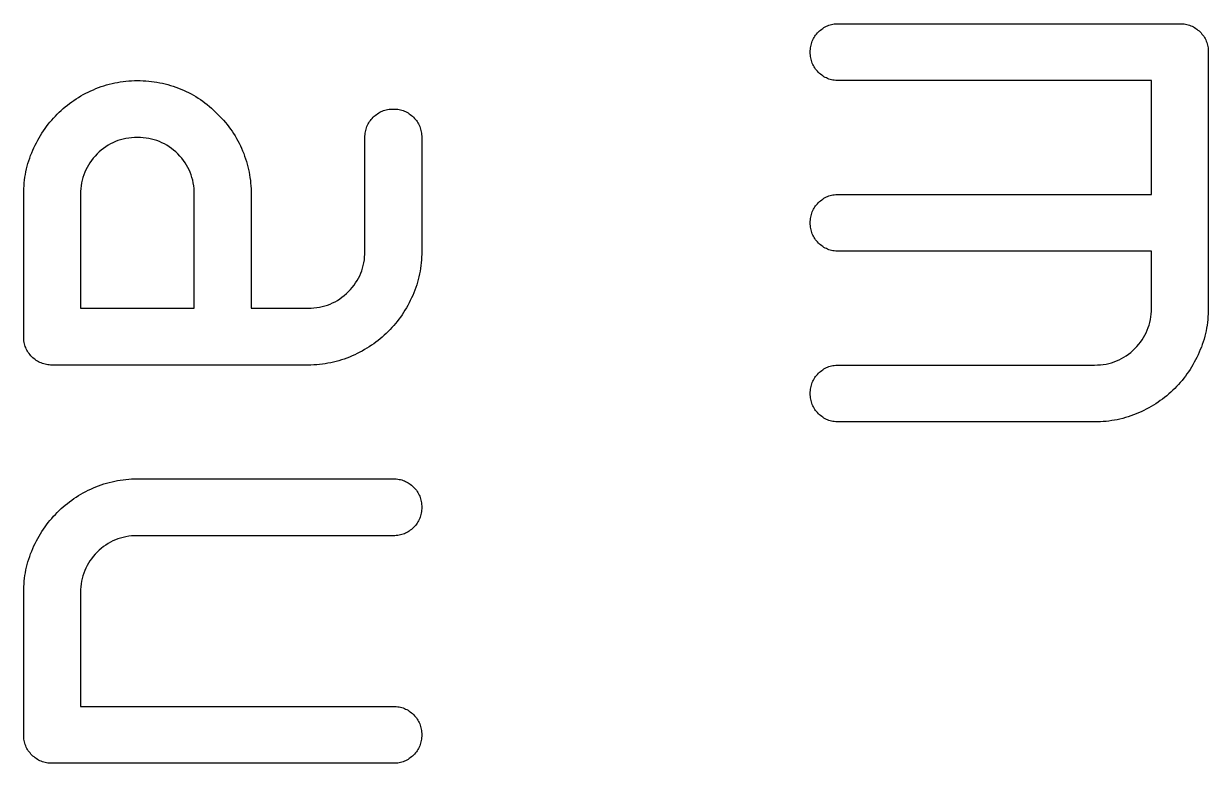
# Model space of a CAD drawing. Extents: x -220 to 711, y -42 to 774.
# Drawn here: x -214.76 to -177.26, y 137.8 to 161.2 of the extents above; entities that cross this region are included whole.
import ezdxf

# ---------------------------------------------------------------- set-up
doc = ezdxf.new("R2010")
doc.units = 0
doc.layers.get('0').update_dxf_attribs({"linetype": 'CONTINUOUS'})

msp = doc.modelspace()

# ---------------------------------------------------------------- linework, layer by layer
for p, q in [((-188.9643, 161.199), (-178.1643, 161.199)), ((-177.2643, 160.299), (-177.2643, 152.199)), ((-179.0643, 159.399), (-188.9643, 159.399)), ((-179.0643, 155.799), (-179.0643, 159.399)), ((-203.9583, 153.999), (-203.9583, 157.599)), ((-202.1583, 157.599), (-202.1583, 153.999)), ((-214.7583, 151.299), (-214.7583, 155.799)), ((-212.9583, 155.799), (-212.9583, 152.199)), ((-209.3583, 152.199), (-209.3583, 155.799)), ((-207.5583, 155.799), (-207.5583, 152.199)), ((-188.9643, 155.799), (-179.0643, 155.799)), ((-179.0643, 153.999), (-188.9643, 153.999)), ((-179.0643, 152.199), (-179.0643, 153.999)), ((-212.9583, 152.199), (-209.3583, 152.199)), ((-207.5583, 152.199), (-205.7583, 152.199)), ((-205.7583, 150.399), (-213.8583, 150.399)), ((-188.9643, 150.399), (-180.8643, 150.399)), ((-180.8643, 148.599), (-188.9643, 148.599)), ((-211.1583, 146.799), (-203.0583, 146.799)), ((-203.0583, 144.999), (-211.1583, 144.999)), ((-214.7583, 138.699), (-214.7583, 143.199)), ((-212.9583, 143.199), (-212.9583, 139.599)), ((-212.9583, 139.599), (-203.0583, 139.599)), ((-203.0583, 137.799), (-213.8583, 137.799))]:
    msp.add_line(p, q)
for points in [[(-189.8643, 160.299), (-189.8633, 160.3458), (-189.8603, 160.3916), (-189.8552, 160.4366), (-189.848, 160.4806), (-189.8389, 160.5238), (-189.8276, 160.566), (-189.8144, 160.6073), (-189.7991, 160.6477), (-189.7818, 160.6872), (-189.7624, 160.7258), (-189.741, 160.7634), (-189.7175, 160.8001), (-189.692, 160.836), (-189.6645, 160.8709), (-189.6349, 160.9049), (-189.6033, 160.938)], [(-189.6033, 160.938), (-189.5703, 160.9696), (-189.5363, 160.9991), (-189.5014, 161.0267), (-189.4655, 161.0521), (-189.4288, 161.0756), (-189.3911, 161.097), (-189.3526, 161.1164), (-189.3131, 161.1337), (-189.2727, 161.149), (-189.2314, 161.1623), (-189.1892, 161.1735), (-189.146, 161.1826), (-189.102, 161.1898), (-189.057, 161.1949), (-189.0111, 161.1979), (-188.9643, 161.199)], [(-178.1643, 161.199), (-178.1175, 161.1979), (-178.0717, 161.1949), (-178.0267, 161.1898), (-177.9827, 161.1826), (-177.9395, 161.1735), (-177.8973, 161.1623), (-177.856, 161.149), (-177.8156, 161.1337), (-177.7761, 161.1164), (-177.7375, 161.097), (-177.6999, 161.0756), (-177.6632, 161.0521), (-177.6273, 161.0267), (-177.5924, 160.9991), (-177.5584, 160.9696), (-177.5253, 160.938)], [(-177.5253, 160.938), (-177.4937, 160.9049), (-177.4642, 160.8709), (-177.4366, 160.836), (-177.4112, 160.8001), (-177.3877, 160.7634), (-177.3663, 160.7258), (-177.3469, 160.6872), (-177.3296, 160.6477), (-177.3143, 160.6073), (-177.301, 160.566), (-177.2898, 160.5238), (-177.2807, 160.4806), (-177.2735, 160.4366), (-177.2684, 160.3916), (-177.2654, 160.3458), (-177.2643, 160.299)], [(-189.6033, 159.66), (-189.6349, 159.693), (-189.6645, 159.727), (-189.692, 159.7619), (-189.7175, 159.7978), (-189.741, 159.8345), (-189.7624, 159.8722), (-189.7818, 159.9107), (-189.7991, 159.9502), (-189.8144, 159.9906), (-189.8276, 160.0319), (-189.8389, 160.0741), (-189.848, 160.1173), (-189.8552, 160.1613), (-189.8603, 160.2063), (-189.8633, 160.2522), (-189.8643, 160.299)], [(-212.5533, 159.111), (-212.4709, 159.1458), (-212.3878, 159.1785), (-212.3041, 159.2088), (-212.2198, 159.237), (-212.1348, 159.2628), (-212.0492, 159.2865), (-211.963, 159.3078), (-211.8761, 159.327), (-211.7886, 159.3438), (-211.7004, 159.3585), (-211.6117, 159.3708), (-211.5223, 159.381), (-211.4322, 159.3888), (-211.3416, 159.3945), (-211.2503, 159.3978), (-211.1583, 159.399)], [(-211.1583, 159.399), (-211.0686, 159.3979), (-210.9793, 159.3947), (-210.8906, 159.3895), (-210.8023, 159.3821), (-210.7145, 159.3726), (-210.6272, 159.361), (-210.5404, 159.3473), (-210.4541, 159.3315), (-210.3683, 159.3135), (-210.2829, 159.2935), (-210.1981, 159.2713), (-210.1138, 159.2471), (-210.0299, 159.2207), (-209.9466, 159.1922), (-209.8637, 159.1617), (-209.7813, 159.129)], [(-188.9643, 159.399), (-189.0111, 159.4), (-189.057, 159.403), (-189.102, 159.4081), (-189.146, 159.4153), (-189.1892, 159.4244), (-189.2314, 159.4357), (-189.2727, 159.4489), (-189.3131, 159.4642), (-189.3526, 159.4815), (-189.3911, 159.5009), (-189.4288, 159.5223), (-189.4655, 159.5458), (-189.5014, 159.5713), (-189.5363, 159.5988), (-189.5703, 159.6284), (-189.6033, 159.66)], [(-213.6963, 158.337), (-213.6349, 158.3969), (-213.5722, 158.4554), (-213.5081, 158.5122), (-213.4427, 158.5676), (-213.3759, 158.6214), (-213.3078, 158.6736), (-213.2384, 158.7243), (-213.1676, 158.7735), (-213.0955, 158.8211), (-213.022, 158.8671), (-212.9473, 158.9116), (-212.8712, 158.9546), (-212.7937, 158.996), (-212.7149, 159.0359), (-212.6348, 159.0742), (-212.5533, 159.111)], [(-209.7813, 159.129), (-209.6998, 159.0942), (-209.6195, 159.0575), (-209.5403, 159.0188), (-209.4624, 158.9782), (-209.3857, 158.9356), (-209.3101, 158.891), (-209.2358, 158.8445), (-209.1626, 158.796), (-209.0906, 158.7455), (-209.0199, 158.693), (-208.9503, 158.6386), (-208.8819, 158.5822), (-208.8147, 158.5238), (-208.7487, 158.4635), (-208.6839, 158.4012), (-208.6203, 158.337)], [(-214.4703, 157.194), (-214.4336, 157.2754), (-214.3952, 157.3555), (-214.3554, 157.4343), (-214.314, 157.5118), (-214.271, 157.5879), (-214.2265, 157.6627), (-214.1804, 157.7361), (-214.1328, 157.8082), (-214.0837, 157.879), (-214.033, 157.9484), (-213.9808, 158.0165), (-213.927, 158.0833), (-213.8716, 158.1487), (-213.8147, 158.2128), (-213.7563, 158.2755), (-213.6963, 158.337)], [(-208.6203, 158.337), (-208.5561, 158.2734), (-208.4938, 158.2086), (-208.4334, 158.1426), (-208.3751, 158.0754), (-208.3187, 158.007), (-208.2643, 157.9374), (-208.2118, 157.8667), (-208.1613, 157.7947), (-208.1128, 157.7215), (-208.0663, 157.6472), (-208.0217, 157.5716), (-207.9791, 157.4949), (-207.9384, 157.417), (-207.8998, 157.3378), (-207.8631, 157.2575), (-207.8283, 157.176)], [(-203.9583, 157.599), (-203.9573, 157.6458), (-203.9543, 157.6916), (-203.9492, 157.7366), (-203.942, 157.7806), (-203.9329, 157.8238), (-203.9216, 157.866), (-203.9084, 157.9073), (-203.8931, 157.9477), (-203.8758, 157.9872), (-203.8564, 158.0258), (-203.835, 158.0634), (-203.8115, 158.1001), (-203.786, 158.136), (-203.7585, 158.1709), (-203.7289, 158.2049), (-203.6973, 158.238)], [(-203.6973, 158.238), (-203.6643, 158.2696), (-203.6303, 158.2991), (-203.5954, 158.3267), (-203.5595, 158.3521), (-203.5228, 158.3756), (-203.4851, 158.397), (-203.4466, 158.4164), (-203.4071, 158.4337), (-203.3667, 158.449), (-203.3254, 158.4623), (-203.2832, 158.4735), (-203.24, 158.4826), (-203.196, 158.4898), (-203.151, 158.4949), (-203.1051, 158.4979), (-203.0583, 158.499)], [(-203.0583, 158.499), (-203.0115, 158.4979), (-202.9657, 158.4949), (-202.9207, 158.4898), (-202.8767, 158.4826), (-202.8335, 158.4735), (-202.7913, 158.4623), (-202.75, 158.449), (-202.7096, 158.4337), (-202.6701, 158.4164), (-202.6315, 158.397), (-202.5939, 158.3756), (-202.5572, 158.3521), (-202.5213, 158.3267), (-202.4864, 158.2991), (-202.4524, 158.2696), (-202.4193, 158.238)], [(-202.4193, 158.238), (-202.3877, 158.2049), (-202.3582, 158.1709), (-202.3306, 158.136), (-202.3052, 158.1001), (-202.2817, 158.0634), (-202.2603, 158.0258), (-202.2409, 157.9872), (-202.2236, 157.9477), (-202.2083, 157.9073), (-202.195, 157.866), (-202.1838, 157.8238), (-202.1747, 157.7806), (-202.1675, 157.7366), (-202.1624, 157.6916), (-202.1594, 157.6458), (-202.1583, 157.599)], [(-211.1583, 157.599), (-211.2519, 157.5969), (-211.3437, 157.5908), (-211.4336, 157.5806), (-211.5217, 157.5663), (-211.608, 157.548), (-211.6924, 157.5256), (-211.7751, 157.499), (-211.8558, 157.4685), (-211.9348, 157.4338), (-212.0119, 157.3951), (-212.0872, 157.3522), (-212.1607, 157.3053), (-212.2324, 157.2544), (-212.3022, 157.1993), (-212.3702, 157.1402), (-212.4363, 157.077)], [(-209.8803, 157.077), (-209.9465, 157.1402), (-210.0145, 157.1993), (-210.0843, 157.2544), (-210.156, 157.3053), (-210.2294, 157.3522), (-210.3047, 157.3951), (-210.3819, 157.4338), (-210.4608, 157.4685), (-210.5416, 157.499), (-210.6242, 157.5256), (-210.7087, 157.548), (-210.795, 157.5663), (-210.8831, 157.5806), (-210.973, 157.5908), (-211.0648, 157.5969), (-211.1583, 157.599)], [(-214.7583, 155.799), (-214.7572, 155.8909), (-214.7538, 155.9822), (-214.7482, 156.0729), (-214.7403, 156.1629), (-214.7302, 156.2523), (-214.7178, 156.3411), (-214.7032, 156.4292), (-214.6863, 156.5167), (-214.6672, 156.6036), (-214.6458, 156.6898), (-214.6222, 156.7754), (-214.5963, 156.8604), (-214.5682, 156.9447), (-214.5378, 157.0284), (-214.5052, 157.1115), (-214.4703, 157.194)], [(-207.8283, 157.176), (-207.7956, 157.0936), (-207.7651, 157.0107), (-207.7366, 156.9274), (-207.7102, 156.8435), (-207.686, 156.7592), (-207.6638, 156.6743), (-207.6438, 156.589), (-207.6258, 156.5032), (-207.61, 156.4169), (-207.5963, 156.3301), (-207.5847, 156.2428), (-207.5752, 156.155), (-207.5678, 156.0667), (-207.5626, 155.978), (-207.5594, 155.8887), (-207.5583, 155.799)], [(-212.4363, 157.077), (-212.4996, 157.0108), (-212.5587, 156.9428), (-212.6137, 156.873), (-212.6647, 156.8013), (-212.7116, 156.7279), (-212.7544, 156.6526), (-212.7932, 156.5754), (-212.8278, 156.4965), (-212.8584, 156.4157), (-212.8849, 156.3331), (-212.9074, 156.2486), (-212.9257, 156.1623), (-212.94, 156.0742), (-212.9502, 155.9843), (-212.9563, 155.8925), (-212.9583, 155.799)], [(-209.3583, 155.799), (-209.3604, 155.8925), (-209.3665, 155.9843), (-209.3767, 156.0742), (-209.391, 156.1623), (-209.4093, 156.2486), (-209.4317, 156.3331), (-209.4583, 156.4157), (-209.4888, 156.4965), (-209.5235, 156.5754), (-209.5622, 156.6526), (-209.6051, 156.7279), (-209.652, 156.8013), (-209.7029, 156.873), (-209.758, 156.9428), (-209.8171, 157.0108), (-209.8803, 157.077)], [(-189.6033, 155.538), (-189.5703, 155.5696), (-189.5363, 155.5991), (-189.5014, 155.6267), (-189.4655, 155.6521), (-189.4288, 155.6756), (-189.3911, 155.697), (-189.3526, 155.7164), (-189.3131, 155.7337), (-189.2727, 155.749), (-189.2314, 155.7623), (-189.1892, 155.7735), (-189.146, 155.7826), (-189.102, 155.7898), (-189.057, 155.7949), (-189.0111, 155.7979), (-188.9643, 155.799)], [(-189.8643, 154.899), (-189.8633, 154.9458), (-189.8603, 154.9916), (-189.8552, 155.0366), (-189.848, 155.0806), (-189.8389, 155.1238), (-189.8276, 155.166), (-189.8144, 155.2073), (-189.7991, 155.2477), (-189.7818, 155.2872), (-189.7624, 155.3258), (-189.741, 155.3634), (-189.7175, 155.4001), (-189.692, 155.436), (-189.6645, 155.4709), (-189.6349, 155.5049), (-189.6033, 155.538)], [(-189.6033, 154.26), (-189.6349, 154.293), (-189.6645, 154.327), (-189.692, 154.3619), (-189.7175, 154.3978), (-189.741, 154.4345), (-189.7624, 154.4722), (-189.7818, 154.5107), (-189.7991, 154.5502), (-189.8144, 154.5906), (-189.8276, 154.6319), (-189.8389, 154.6741), (-189.848, 154.7173), (-189.8552, 154.7613), (-189.8603, 154.8063), (-189.8633, 154.8522), (-189.8643, 154.899)], [(-188.9643, 153.999), (-189.0111, 154), (-189.057, 154.003), (-189.102, 154.0081), (-189.146, 154.0153), (-189.1892, 154.0244), (-189.2314, 154.0357), (-189.2727, 154.0489), (-189.3131, 154.0642), (-189.3526, 154.0815), (-189.3911, 154.1009), (-189.4288, 154.1223), (-189.4655, 154.1458), (-189.5014, 154.1713), (-189.5363, 154.1988), (-189.5703, 154.2284), (-189.6033, 154.26)], [(-204.4803, 152.721), (-204.4171, 152.7871), (-204.358, 152.8551), (-204.3029, 152.9249), (-204.252, 152.9966), (-204.2051, 153.0701), (-204.1622, 153.1454), (-204.1235, 153.2225), (-204.0888, 153.3015), (-204.0583, 153.3822), (-204.0317, 153.4649), (-204.0093, 153.5493), (-203.991, 153.6356), (-203.9767, 153.7237), (-203.9665, 153.8136), (-203.9604, 153.9054), (-203.9583, 153.999)], [(-202.1583, 153.999), (-202.1595, 153.907), (-202.1628, 153.8157), (-202.1685, 153.7251), (-202.1763, 153.635), (-202.1865, 153.5456), (-202.1988, 153.4568), (-202.2135, 153.3687), (-202.2303, 153.2812), (-202.2495, 153.1943), (-202.2708, 153.1081), (-202.2945, 153.0225), (-202.3203, 152.9375), (-202.3485, 152.8532), (-202.3788, 152.7695), (-202.4115, 152.6864), (-202.4463, 152.604)], [(-205.7583, 152.199), (-205.6648, 152.201), (-205.573, 152.2071), (-205.4831, 152.2173), (-205.395, 152.2316), (-205.3087, 152.2499), (-205.2242, 152.2724), (-205.1416, 152.2989), (-205.0608, 152.3295), (-204.9819, 152.3641), (-204.9047, 152.4029), (-204.8294, 152.4457), (-204.756, 152.4926), (-204.6843, 152.5436), (-204.6145, 152.5986), (-204.5465, 152.6577), (-204.4803, 152.721)], [(-202.4463, 152.604), (-202.4831, 152.5225), (-202.5214, 152.4424), (-202.5613, 152.3636), (-202.6027, 152.2861), (-202.6457, 152.21), (-202.6902, 152.1353), (-202.7362, 152.0618), (-202.7838, 151.9897), (-202.833, 151.9189), (-202.8837, 151.8495), (-202.9359, 151.7814), (-202.9897, 151.7146), (-203.0451, 151.6492), (-203.1019, 151.5851), (-203.1604, 151.5224), (-203.2203, 151.461)], [(-179.5863, 150.921), (-179.5231, 150.9871), (-179.464, 151.0551), (-179.4089, 151.1249), (-179.358, 151.1966), (-179.3111, 151.2701), (-179.2682, 151.3454), (-179.2295, 151.4225), (-179.1948, 151.5015), (-179.1643, 151.5822), (-179.1377, 151.6649), (-179.1153, 151.7493), (-179.097, 151.8356), (-179.0827, 151.9237), (-179.0725, 152.0136), (-179.0664, 152.1054), (-179.0643, 152.199)], [(-177.2643, 152.199), (-177.2655, 152.107), (-177.2688, 152.0157), (-177.2745, 151.9251), (-177.2823, 151.835), (-177.2925, 151.7456), (-177.3048, 151.6568), (-177.3195, 151.5687), (-177.3363, 151.4812), (-177.3555, 151.3943), (-177.3768, 151.3081), (-177.4005, 151.2225), (-177.4263, 151.1375), (-177.4545, 151.0532), (-177.4848, 150.9695), (-177.5175, 150.8864), (-177.5523, 150.804)], [(-214.4973, 150.66), (-214.5289, 150.693), (-214.5585, 150.727), (-214.586, 150.7619), (-214.6115, 150.7978), (-214.635, 150.8345), (-214.6564, 150.8722), (-214.6758, 150.9107), (-214.6931, 150.9502), (-214.7084, 150.9906), (-214.7216, 151.0319), (-214.7329, 151.0741), (-214.742, 151.1173), (-214.7492, 151.1613), (-214.7543, 151.2063), (-214.7573, 151.2522), (-214.7583, 151.299)], [(-203.2203, 151.461), (-203.2818, 151.401), (-203.3445, 151.3426), (-203.4086, 151.2857), (-203.474, 151.2303), (-203.5408, 151.1765), (-203.6089, 151.1243), (-203.6783, 151.0736), (-203.7491, 151.0245), (-203.8212, 150.9769), (-203.8946, 150.9308), (-203.9694, 150.8863), (-204.0455, 150.8433), (-204.123, 150.8019), (-204.2018, 150.7621), (-204.2819, 150.7237), (-204.3633, 150.687)], [(-180.8643, 150.399), (-180.7708, 150.401), (-180.679, 150.4071), (-180.5891, 150.4173), (-180.501, 150.4316), (-180.4147, 150.4499), (-180.3302, 150.4724), (-180.2476, 150.4989), (-180.1668, 150.5295), (-180.0879, 150.5641), (-180.0107, 150.6029), (-179.9354, 150.6457), (-179.862, 150.6926), (-179.7903, 150.7436), (-179.7205, 150.7986), (-179.6525, 150.8577), (-179.5863, 150.921)], [(-177.5523, 150.804), (-177.5891, 150.7225), (-177.6274, 150.6424), (-177.6673, 150.5636), (-177.7087, 150.4861), (-177.7517, 150.41), (-177.7962, 150.3353), (-177.8422, 150.2618), (-177.8898, 150.1897), (-177.939, 150.1189), (-177.9897, 150.0495), (-178.0419, 149.9814), (-178.0957, 149.9146), (-178.1511, 149.8492), (-178.2079, 149.7851), (-178.2664, 149.7224), (-178.3263, 149.661)], [(-213.8583, 150.399), (-213.9051, 150.4), (-213.951, 150.403), (-213.996, 150.4081), (-214.04, 150.4153), (-214.0832, 150.4244), (-214.1254, 150.4357), (-214.1667, 150.4489), (-214.2071, 150.4642), (-214.2466, 150.4815), (-214.2851, 150.5009), (-214.3228, 150.5223), (-214.3595, 150.5458), (-214.3954, 150.5713), (-214.4303, 150.5988), (-214.4643, 150.6284), (-214.4973, 150.66)], [(-204.3633, 150.687), (-204.4458, 150.6521), (-204.5289, 150.6195), (-204.6126, 150.5891), (-204.6969, 150.561), (-204.7819, 150.5351), (-204.8675, 150.5115), (-204.9537, 150.4901), (-205.0406, 150.471), (-205.1281, 150.4541), (-205.2162, 150.4395), (-205.305, 150.4271), (-205.3944, 150.417), (-205.4844, 150.4091), (-205.5751, 150.4035), (-205.6664, 150.4001), (-205.7583, 150.399)], [(-189.6033, 150.138), (-189.5703, 150.1696), (-189.5363, 150.1991), (-189.5014, 150.2267), (-189.4655, 150.2521), (-189.4288, 150.2756), (-189.3911, 150.297), (-189.3526, 150.3164), (-189.3131, 150.3337), (-189.2727, 150.349), (-189.2314, 150.3623), (-189.1892, 150.3735), (-189.146, 150.3826), (-189.102, 150.3898), (-189.057, 150.3949), (-189.0111, 150.3979), (-188.9643, 150.399)], [(-189.8643, 149.499), (-189.8633, 149.5458), (-189.8603, 149.5916), (-189.8552, 149.6366), (-189.848, 149.6806), (-189.8389, 149.7238), (-189.8276, 149.766), (-189.8144, 149.8073), (-189.7991, 149.8477), (-189.7818, 149.8872), (-189.7624, 149.9258), (-189.741, 149.9634), (-189.7175, 150.0001), (-189.692, 150.036), (-189.6645, 150.0709), (-189.6349, 150.1049), (-189.6033, 150.138)], [(-178.3263, 149.661), (-178.3878, 149.601), (-178.4505, 149.5426), (-178.5146, 149.4857), (-178.58, 149.4303), (-178.6468, 149.3765), (-178.7149, 149.3243), (-178.7843, 149.2736), (-178.8551, 149.2245), (-178.9272, 149.1769), (-179.0006, 149.1308), (-179.0754, 149.0863), (-179.1515, 149.0433), (-179.229, 149.0019), (-179.3078, 148.9621), (-179.3879, 148.9237), (-179.4693, 148.887)], [(-189.6033, 148.86), (-189.6349, 148.893), (-189.6645, 148.927), (-189.692, 148.9619), (-189.7175, 148.9978), (-189.741, 149.0345), (-189.7624, 149.0722), (-189.7818, 149.1107), (-189.7991, 149.1502), (-189.8144, 149.1906), (-189.8276, 149.2319), (-189.8389, 149.2741), (-189.848, 149.3173), (-189.8552, 149.3613), (-189.8603, 149.4063), (-189.8633, 149.4522), (-189.8643, 149.499)], [(-188.9643, 148.599), (-189.0111, 148.6), (-189.057, 148.603), (-189.102, 148.6081), (-189.146, 148.6153), (-189.1892, 148.6244), (-189.2314, 148.6357), (-189.2727, 148.6489), (-189.3131, 148.6642), (-189.3526, 148.6815), (-189.3911, 148.7009), (-189.4288, 148.7223), (-189.4655, 148.7458), (-189.5014, 148.7713), (-189.5363, 148.7988), (-189.5703, 148.8284), (-189.6033, 148.86)], [(-179.4693, 148.887), (-179.5518, 148.8521), (-179.6349, 148.8195), (-179.7186, 148.7891), (-179.8029, 148.761), (-179.8879, 148.7351), (-179.9735, 148.7115), (-180.0597, 148.6901), (-180.1466, 148.671), (-180.2341, 148.6541), (-180.3222, 148.6395), (-180.411, 148.6271), (-180.5004, 148.617), (-180.5904, 148.6091), (-180.6811, 148.6035), (-180.7724, 148.6001), (-180.8643, 148.599)], [(-212.5533, 146.511), (-212.4709, 146.5458), (-212.3878, 146.5785), (-212.3041, 146.6088), (-212.2198, 146.637), (-212.1348, 146.6628), (-212.0492, 146.6865), (-211.963, 146.7078), (-211.8761, 146.727), (-211.7886, 146.7438), (-211.7004, 146.7585), (-211.6117, 146.7708), (-211.5223, 146.781), (-211.4322, 146.7888), (-211.3416, 146.7945), (-211.2503, 146.7978), (-211.1583, 146.799)], [(-203.0583, 146.799), (-203.0115, 146.7979), (-202.9657, 146.7949), (-202.9207, 146.7898), (-202.8767, 146.7826), (-202.8335, 146.7735), (-202.7913, 146.7623), (-202.75, 146.749), (-202.7096, 146.7337), (-202.6701, 146.7164), (-202.6315, 146.697), (-202.5939, 146.6756), (-202.5572, 146.6521), (-202.5213, 146.6267), (-202.4864, 146.5991), (-202.4524, 146.5696), (-202.4193, 146.538)], [(-213.6963, 145.737), (-213.6349, 145.7969), (-213.5722, 145.8554), (-213.5081, 145.9122), (-213.4427, 145.9676), (-213.3759, 146.0214), (-213.3078, 146.0736), (-213.2384, 146.1243), (-213.1676, 146.1735), (-213.0955, 146.2211), (-213.022, 146.2671), (-212.9473, 146.3116), (-212.8712, 146.3546), (-212.7937, 146.396), (-212.7149, 146.4359), (-212.6348, 146.4742), (-212.5533, 146.511)], [(-202.4193, 146.538), (-202.3877, 146.5049), (-202.3582, 146.4709), (-202.3306, 146.436), (-202.3052, 146.4001), (-202.2817, 146.3634), (-202.2603, 146.3258), (-202.2409, 146.2872), (-202.2236, 146.2477), (-202.2083, 146.2073), (-202.195, 146.166), (-202.1838, 146.1238), (-202.1747, 146.0806), (-202.1675, 146.0366), (-202.1624, 145.9916), (-202.1594, 145.9458), (-202.1583, 145.899)], [(-202.1583, 145.899), (-202.1594, 145.8522), (-202.1624, 145.8063), (-202.1675, 145.7613), (-202.1747, 145.7173), (-202.1838, 145.6741), (-202.195, 145.6319), (-202.2083, 145.5906), (-202.2236, 145.5502), (-202.2409, 145.5107), (-202.2603, 145.4722), (-202.2817, 145.4345), (-202.3052, 145.3978), (-202.3306, 145.3619), (-202.3582, 145.327), (-202.3877, 145.293), (-202.4193, 145.26)], [(-214.4703, 144.594), (-214.4336, 144.6754), (-214.3952, 144.7555), (-214.3554, 144.8343), (-214.314, 144.9118), (-214.271, 144.9879), (-214.2265, 145.0627), (-214.1804, 145.1361), (-214.1328, 145.2082), (-214.0837, 145.279), (-214.033, 145.3484), (-213.9808, 145.4165), (-213.927, 145.4833), (-213.8716, 145.5487), (-213.8147, 145.6128), (-213.7563, 145.6755), (-213.6963, 145.737)], [(-202.4193, 145.26), (-202.4524, 145.2284), (-202.4864, 145.1988), (-202.5213, 145.1713), (-202.5572, 145.1458), (-202.5939, 145.1223), (-202.6315, 145.1009), (-202.6701, 145.0815), (-202.7096, 145.0642), (-202.75, 145.0489), (-202.7913, 145.0357), (-202.8335, 145.0244), (-202.8767, 145.0153), (-202.9207, 145.0081), (-202.9657, 145.003), (-203.0115, 145), (-203.0583, 144.999)], [(-211.1583, 144.999), (-211.2519, 144.9969), (-211.3437, 144.9908), (-211.4336, 144.9806), (-211.5217, 144.9663), (-211.608, 144.948), (-211.6924, 144.9256), (-211.7751, 144.899), (-211.8558, 144.8685), (-211.9348, 144.8338), (-212.0119, 144.7951), (-212.0872, 144.7522), (-212.1607, 144.7053), (-212.2324, 144.6544), (-212.3022, 144.5993), (-212.3702, 144.5402), (-212.4363, 144.477)], [(-214.7583, 143.199), (-214.7572, 143.2909), (-214.7538, 143.3822), (-214.7482, 143.4729), (-214.7403, 143.5629), (-214.7302, 143.6523), (-214.7178, 143.7411), (-214.7032, 143.8292), (-214.6863, 143.9167), (-214.6672, 144.0036), (-214.6458, 144.0898), (-214.6222, 144.1754), (-214.5963, 144.2604), (-214.5682, 144.3447), (-214.5378, 144.4284), (-214.5052, 144.5115), (-214.4703, 144.594)], [(-212.4363, 144.477), (-212.4996, 144.4108), (-212.5587, 144.3428), (-212.6137, 144.273), (-212.6647, 144.2013), (-212.7116, 144.1279), (-212.7544, 144.0526), (-212.7932, 143.9754), (-212.8278, 143.8965), (-212.8584, 143.8157), (-212.8849, 143.7331), (-212.9074, 143.6486), (-212.9257, 143.5623), (-212.94, 143.4742), (-212.9502, 143.3843), (-212.9563, 143.2925), (-212.9583, 143.199)], [(-203.0583, 139.599), (-203.0115, 139.5979), (-202.9657, 139.5949), (-202.9207, 139.5898), (-202.8767, 139.5826), (-202.8335, 139.5735), (-202.7913, 139.5623), (-202.75, 139.549), (-202.7096, 139.5337), (-202.6701, 139.5164), (-202.6315, 139.497), (-202.5939, 139.4756), (-202.5572, 139.4521), (-202.5213, 139.4267), (-202.4864, 139.3991), (-202.4524, 139.3696), (-202.4193, 139.338)], [(-202.4193, 139.338), (-202.3877, 139.3049), (-202.3582, 139.2709), (-202.3306, 139.236), (-202.3052, 139.2001), (-202.2817, 139.1634), (-202.2603, 139.1258), (-202.2409, 139.0872), (-202.2236, 139.0477), (-202.2083, 139.0073), (-202.195, 138.966), (-202.1838, 138.9238), (-202.1747, 138.8806), (-202.1675, 138.8366), (-202.1624, 138.7916), (-202.1594, 138.7458), (-202.1583, 138.699)], [(-214.4973, 138.06), (-214.5289, 138.093), (-214.5585, 138.127), (-214.586, 138.1619), (-214.6115, 138.1978), (-214.635, 138.2345), (-214.6564, 138.2722), (-214.6758, 138.3107), (-214.6931, 138.3502), (-214.7084, 138.3906), (-214.7216, 138.4319), (-214.7329, 138.4741), (-214.742, 138.5173), (-214.7492, 138.5613), (-214.7543, 138.6063), (-214.7573, 138.6522), (-214.7583, 138.699)], [(-202.1583, 138.699), (-202.1594, 138.6522), (-202.1624, 138.6063), (-202.1675, 138.5613), (-202.1747, 138.5173), (-202.1838, 138.4741), (-202.195, 138.4319), (-202.2083, 138.3906), (-202.2236, 138.3502), (-202.2409, 138.3107), (-202.2603, 138.2722), (-202.2817, 138.2345), (-202.3052, 138.1978), (-202.3306, 138.1619), (-202.3582, 138.127), (-202.3877, 138.093), (-202.4193, 138.06)], [(-213.8583, 137.799), (-213.9051, 137.8), (-213.951, 137.803), (-213.996, 137.8081), (-214.04, 137.8153), (-214.0832, 137.8244), (-214.1254, 137.8357), (-214.1667, 137.8489), (-214.2071, 137.8642), (-214.2466, 137.8815), (-214.2851, 137.9009), (-214.3228, 137.9223), (-214.3595, 137.9458), (-214.3954, 137.9713), (-214.4303, 137.9988), (-214.4643, 138.0284), (-214.4973, 138.06)], [(-202.4193, 138.06), (-202.4524, 138.0284), (-202.4864, 137.9988), (-202.5213, 137.9713), (-202.5572, 137.9458), (-202.5939, 137.9223), (-202.6315, 137.9009), (-202.6701, 137.8815), (-202.7096, 137.8642), (-202.75, 137.8489), (-202.7913, 137.8357), (-202.8335, 137.8244), (-202.8767, 137.8153), (-202.9207, 137.8081), (-202.9657, 137.803), (-203.0115, 137.8), (-203.0583, 137.799)]]:
    msp.add_lwpolyline(points)

doc.saveas('drawing.dxf')
